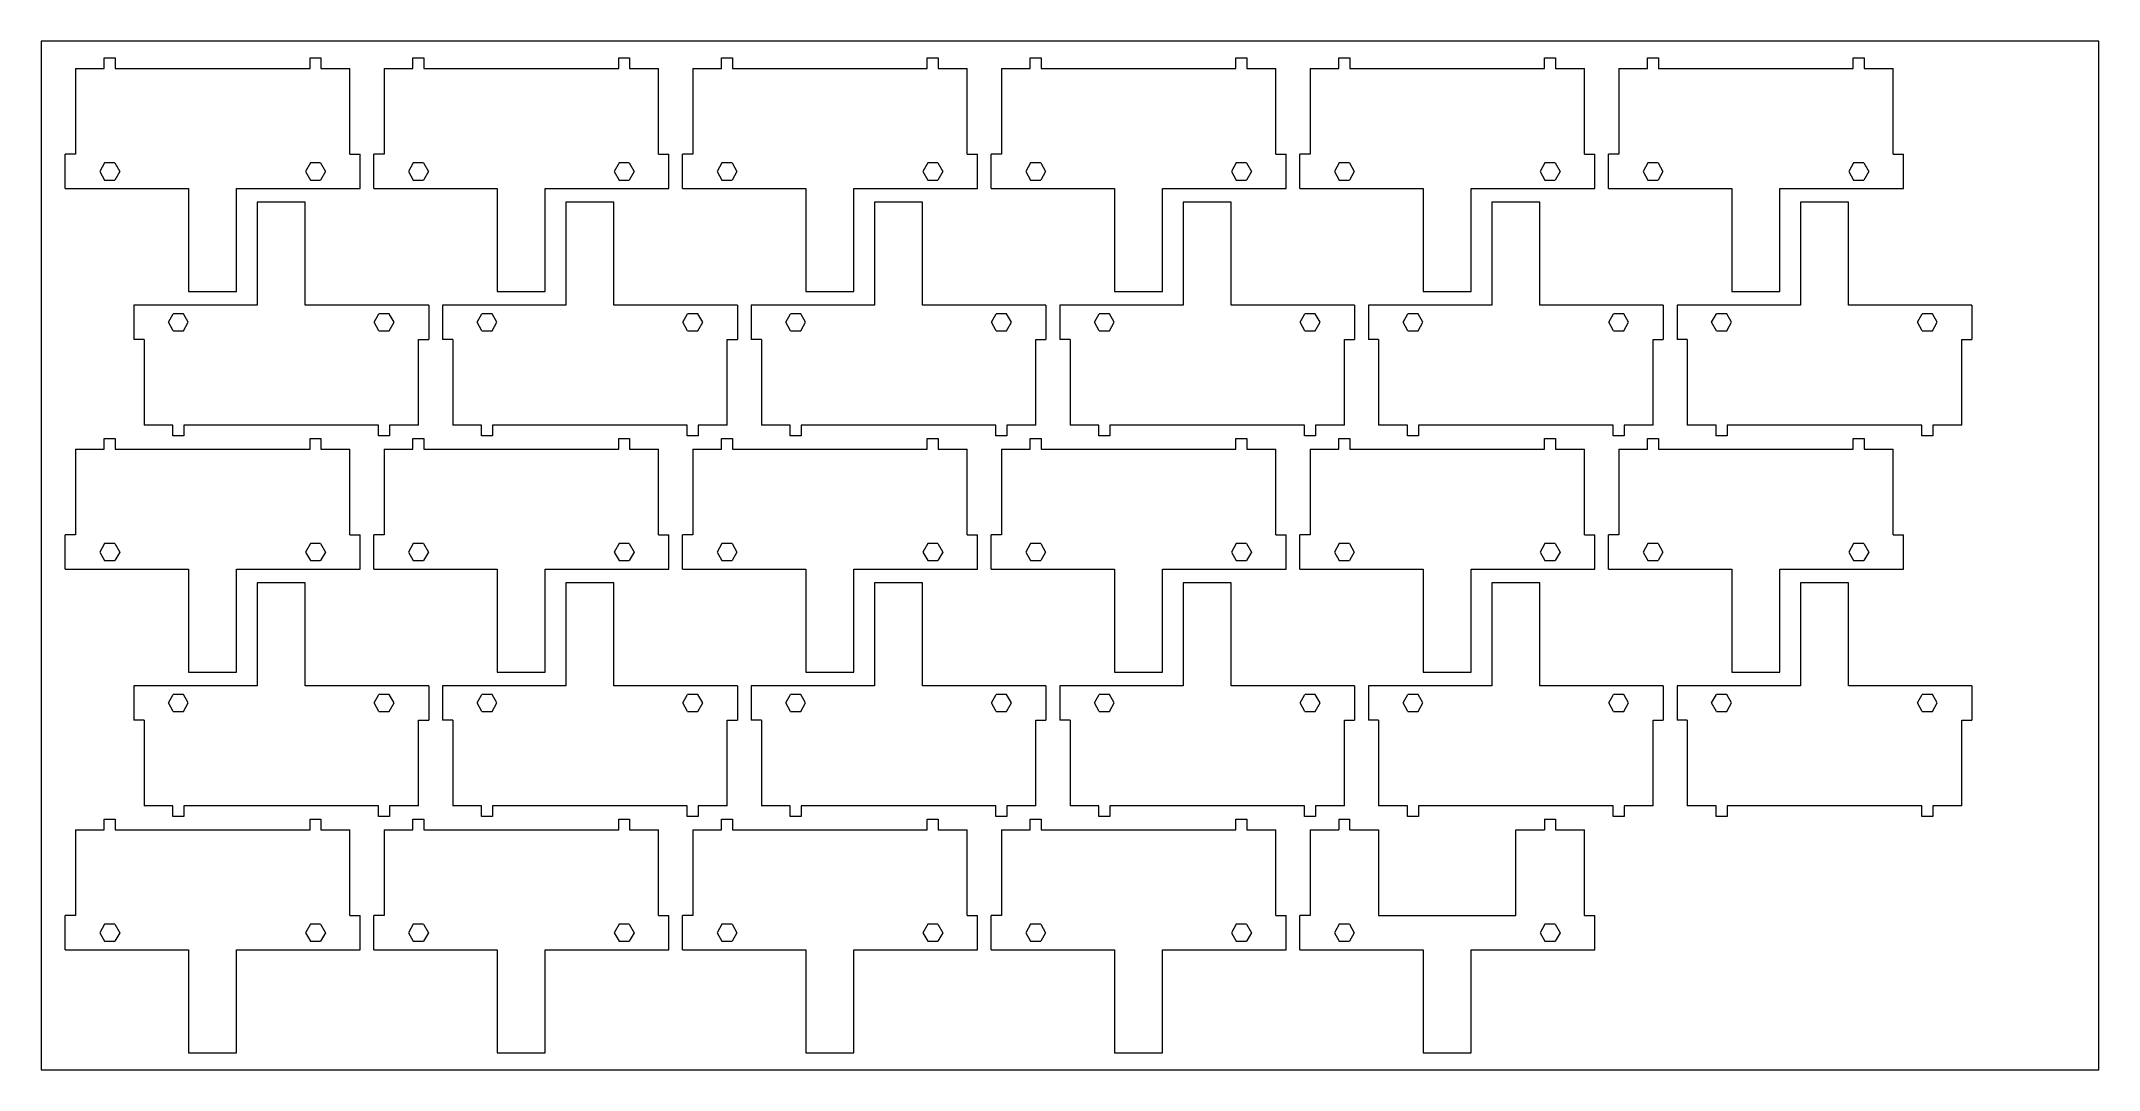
# Model space of a CAD drawing. Header units: millimetres. Extents: x 0 to 600, y 0 to 300.
import ezdxf

# ---------------------------------------------------------------- set-up
doc = ezdxf.new("R2010")
doc.units = ezdxf.units.MM
doc.layers.get('0').update_dxf_attribs({"linetype": 'CONTINUOUS', "lineweight": 0})

msp = doc.modelspace()

# ---------------------------------------------------------------- linework, layer by layer
for p, q in [((600, 300), (0, 300)), ((0, 300), (0, 0)), ((600, 0), (600, 300)), ((18.4, 295.1), (21.6, 295.1)), ((18.4, 292), (18.4, 295.1)), ((21.6, 295.1), (21.6, 292)), ((78.4, 295.1), (81.6, 295.1)), ((78.4, 292), (78.4, 295.1)), ((81.6, 295.1), (81.6, 292)), ((108.4, 295.1), (111.6, 295.1)), ((108.4, 292), (108.4, 295.1)), ((111.6, 295.1), (111.6, 292)), ((168.4, 295.1), (171.6, 295.1)), ((168.4, 292), (168.4, 295.1)), ((171.6, 295.1), (171.6, 292)), ((198.4, 295.1), (201.6, 295.1)), ((198.4, 292), (198.4, 295.1)), ((201.6, 295.1), (201.6, 292)), ((258.4, 295.1), (261.6, 295.1)), ((258.4, 292), (258.4, 295.1)), ((261.6, 295.1), (261.6, 292)), ((288.4, 295.1), (291.6, 295.1)), ((288.4, 292), (288.4, 295.1)), ((291.6, 295.1), (291.6, 292)), ((348.4, 295.1), (351.6, 295.1)), ((348.4, 292), (348.4, 295.1)), ((351.6, 295.1), (351.6, 292)), ((378.4, 295.1), (381.6, 295.1)), ((378.4, 292), (378.4, 295.1)), ((381.6, 295.1), (381.6, 292)), ((438.4, 295.1), (441.6, 295.1)), ((438.4, 292), (438.4, 295.1)), ((441.6, 295.1), (441.6, 292)), ((468.4, 295.1), (471.6, 295.1)), ((468.4, 292), (468.4, 295.1)), ((471.6, 295.1), (471.6, 292)), ((528.4, 295.1), (531.6, 295.1)), ((528.4, 292), (528.4, 295.1)), ((531.6, 295.1), (531.6, 292)), ((10, 292), (10, 267)), ((10, 292), (18.4, 292)), ((21.6, 292), (78.4, 292)), ((81.6, 292), (90, 292)), ((90, 267), (90, 292)), ((100, 292), (100, 267)), ((100, 292), (108.4, 292)), ((111.6, 292), (168.4, 292)), ((171.6, 292), (180, 292)), ((180, 267), (180, 292)), ((190, 292), (190, 267)), ((190, 292), (198.4, 292)), ((201.6, 292), (258.4, 292)), ((261.6, 292), (270, 292)), ((270, 267), (270, 292)), ((280, 292), (280, 267)), ((280, 292), (288.4, 292)), ((291.6, 292), (348.4, 292)), ((351.6, 292), (360, 292)), ((360, 267), (360, 292)), ((370, 292), (370, 267)), ((370, 292), (378.4, 292)), ((381.6, 292), (438.4, 292)), ((441.6, 292), (450, 292)), ((450, 267), (450, 292)), ((460, 292), (460, 267)), ((460, 292), (468.4, 292)), ((471.6, 292), (528.4, 292)), ((531.6, 292), (540, 292)), ((540, 267), (540, 292)), ((10, 267), (7, 267)), ((7, 257), (7, 267)), ((18.5, 264.5), (17.1, 262)), ((21.5, 264.5), (18.5, 264.5)), ((21.5, 264.5), (22.9, 262)), ((78.5, 264.5), (77.1, 262)), ((81.5, 264.5), (78.5, 264.5)), ((81.5, 264.5), (82.9, 262)), ((90, 267), (93, 267)), ((93, 257), (93, 267)), ((100, 267), (97, 267)), ((97, 257), (97, 267)), ((108.5, 264.5), (107.1, 262)), ((111.5, 264.5), (108.5, 264.5)), ((111.5, 264.5), (112.9, 262)), ((168.5, 264.5), (167.1, 262)), ((171.5, 264.5), (168.5, 264.5)), ((171.5, 264.5), (172.9, 262)), ((180, 267), (183, 267)), ((183, 257), (183, 267)), ((190, 267), (187, 267)), ((187, 257), (187, 267)), ((198.5, 264.5), (197.1, 262)), ((201.5, 264.5), (198.5, 264.5)), ((201.5, 264.5), (202.9, 262)), ((258.5, 264.5), (257.1, 262)), ((261.5, 264.5), (258.5, 264.5)), ((261.5, 264.5), (262.9, 262)), ((270, 267), (273, 267)), ((273, 257), (273, 267)), ((280, 267), (277, 267)), ((277, 257), (277, 267)), ((288.5, 264.5), (287.1, 262)), ((291.5, 264.5), (288.5, 264.5)), ((291.5, 264.5), (292.9, 262)), ((348.5, 264.5), (347.1, 262)), ((351.5, 264.5), (348.5, 264.5)), ((351.5, 264.5), (352.9, 262)), ((360, 267), (363, 267)), ((363, 257), (363, 267)), ((370, 267), (367, 267)), ((367, 257), (367, 267)), ((378.5, 264.5), (377.1, 262)), ((381.5, 264.5), (378.5, 264.5)), ((381.5, 264.5), (382.9, 262)), ((438.5, 264.5), (437.1, 262)), ((441.5, 264.5), (438.5, 264.5)), ((441.5, 264.5), (442.9, 262)), ((450, 267), (453, 267)), ((453, 257), (453, 267)), ((460, 267), (457, 267)), ((457, 257), (457, 267)), ((468.5, 264.5), (467.1, 262)), ((471.5, 264.5), (468.5, 264.5)), ((471.5, 264.5), (472.9, 262)), ((528.5, 264.5), (527.1, 262)), ((531.5, 264.5), (528.5, 264.5)), ((531.5, 264.5), (532.9, 262)), ((540, 267), (543, 267)), ((543, 257), (543, 267)), ((17.1, 262), (18.5, 259.5)), ((18.5, 259.5), (21.5, 259.5)), ((22.9, 262), (21.5, 259.5)), ((77.1, 262), (78.5, 259.5)), ((78.5, 259.5), (81.5, 259.5)), ((82.9, 262), (81.5, 259.5)), ((107.1, 262), (108.5, 259.5)), ((108.5, 259.5), (111.5, 259.5)), ((112.9, 262), (111.5, 259.5)), ((167.1, 262), (168.5, 259.5)), ((168.5, 259.5), (171.5, 259.5)), ((172.9, 262), (171.5, 259.5)), ((197.1, 262), (198.5, 259.5)), ((198.5, 259.5), (201.5, 259.5)), ((202.9, 262), (201.5, 259.5)), ((257.1, 262), (258.5, 259.5)), ((258.5, 259.5), (261.5, 259.5)), ((262.9, 262), (261.5, 259.5)), ((287.1, 262), (288.5, 259.5)), ((288.5, 259.5), (291.5, 259.5)), ((292.9, 262), (291.5, 259.5)), ((347.1, 262), (348.5, 259.5)), ((348.5, 259.5), (351.5, 259.5)), ((352.9, 262), (351.5, 259.5)), ((377.1, 262), (378.5, 259.5)), ((378.5, 259.5), (381.5, 259.5)), ((382.9, 262), (381.5, 259.5)), ((437.1, 262), (438.5, 259.5)), ((438.5, 259.5), (441.5, 259.5)), ((442.9, 262), (441.5, 259.5)), ((467.1, 262), (468.5, 259.5)), ((468.5, 259.5), (471.5, 259.5)), ((472.9, 262), (471.5, 259.5)), ((527.1, 262), (528.5, 259.5)), ((528.5, 259.5), (531.5, 259.5)), ((532.9, 262), (531.5, 259.5)), ((7, 257), (43, 257)), ((43, 257), (43, 227)), ((57, 257), (93, 257)), ((57, 227), (57, 257)), ((77, 253), (63, 253)), ((63, 253), (63, 223)), ((77, 223), (77, 253)), ((97, 257), (133, 257)), ((133, 257), (133, 227)), ((147, 257), (183, 257)), ((147, 227), (147, 257)), ((167, 253), (153, 253)), ((153, 253), (153, 223)), ((167, 223), (167, 253)), ((187, 257), (223, 257)), ((223, 257), (223, 227)), ((237, 257), (273, 257)), ((237, 227), (237, 257)), ((257, 253), (243, 253)), ((243, 253), (243, 223)), ((257, 223), (257, 253)), ((277, 257), (313, 257)), ((313, 257), (313, 227)), ((327, 257), (363, 257)), ((327, 227), (327, 257)), ((347, 253), (333, 253)), ((333, 253), (333, 223)), ((347, 223), (347, 253)), ((367, 257), (403, 257)), ((403, 257), (403, 227)), ((417, 257), (453, 257)), ((417, 227), (417, 257)), ((437, 253), (423, 253)), ((423, 253), (423, 223)), ((437, 223), (437, 253)), ((457, 257), (493, 257)), ((493, 257), (493, 227)), ((507, 257), (543, 257)), ((507, 227), (507, 257)), ((527, 253), (513, 253)), ((513, 253), (513, 223)), ((527, 223), (527, 253)), ((63, 223), (27, 223)), ((27, 223), (27, 213)), ((43, 227), (57, 227)), ((113, 223), (77, 223)), ((113, 223), (113, 213)), ((153, 223), (117, 223)), ((117, 223), (117, 213)), ((133, 227), (147, 227)), ((203, 223), (167, 223)), ((203, 223), (203, 213)), ((243, 223), (207, 223)), ((207, 223), (207, 213)), ((223, 227), (237, 227)), ((293, 223), (257, 223)), ((293, 223), (293, 213)), ((333, 223), (297, 223)), ((297, 223), (297, 213)), ((313, 227), (327, 227)), ((383, 223), (347, 223)), ((383, 223), (383, 213)), ((423, 223), (387, 223)), ((387, 223), (387, 213)), ((403, 227), (417, 227)), ((473, 223), (437, 223)), ((473, 223), (473, 213)), ((513, 223), (477, 223)), ((477, 223), (477, 213)), ((493, 227), (507, 227)), ((563, 223), (527, 223)), ((563, 223), (563, 213)), ((37.1, 218), (38.5, 220.5)), ((38.5, 215.5), (37.1, 218)), ((41.5, 220.5), (38.5, 220.5)), ((42.9, 218), (41.5, 220.5)), ((41.5, 215.5), (42.9, 218)), ((97.1, 218), (98.5, 220.5)), ((98.5, 215.5), (97.1, 218)), ((101.5, 220.5), (98.5, 220.5)), ((102.9, 218), (101.5, 220.5)), ((101.5, 215.5), (102.9, 218)), ((127.1, 218), (128.5, 220.5)), ((128.5, 215.5), (127.1, 218)), ((131.5, 220.5), (128.5, 220.5)), ((132.9, 218), (131.5, 220.5)), ((131.5, 215.5), (132.9, 218)), ((187.1, 218), (188.5, 220.5)), ((188.5, 215.5), (187.1, 218)), ((191.5, 220.5), (188.5, 220.5)), ((192.9, 218), (191.5, 220.5)), ((191.5, 215.5), (192.9, 218)), ((217.1, 218), (218.5, 220.5)), ((218.5, 215.5), (217.1, 218)), ((221.5, 220.5), (218.5, 220.5)), ((222.9, 218), (221.5, 220.5)), ((221.5, 215.5), (222.9, 218)), ((277.1, 218), (278.5, 220.5)), ((278.5, 215.5), (277.1, 218)), ((281.5, 220.5), (278.5, 220.5)), ((282.9, 218), (281.5, 220.5)), ((281.5, 215.5), (282.9, 218)), ((307.1, 218), (308.5, 220.5)), ((308.5, 215.5), (307.1, 218)), ((311.5, 220.5), (308.5, 220.5)), ((312.9, 218), (311.5, 220.5)), ((311.5, 215.5), (312.9, 218)), ((367.1, 218), (368.5, 220.5)), ((368.5, 215.5), (367.1, 218)), ((371.5, 220.5), (368.5, 220.5)), ((372.9, 218), (371.5, 220.5)), ((371.5, 215.5), (372.9, 218)), ((397.1, 218), (398.5, 220.5)), ((398.5, 215.5), (397.1, 218)), ((401.5, 220.5), (398.5, 220.5)), ((402.9, 218), (401.5, 220.5)), ((401.5, 215.5), (402.9, 218)), ((457.1, 218), (458.5, 220.5)), ((458.5, 215.5), (457.1, 218)), ((461.5, 220.5), (458.5, 220.5)), ((462.9, 218), (461.5, 220.5)), ((461.5, 215.5), (462.9, 218)), ((487.1, 218), (488.5, 220.5)), ((488.5, 215.5), (487.1, 218)), ((491.5, 220.5), (488.5, 220.5)), ((492.9, 218), (491.5, 220.5)), ((491.5, 215.5), (492.9, 218)), ((547.1, 218), (548.5, 220.5)), ((548.5, 215.5), (547.1, 218)), ((551.5, 220.5), (548.5, 220.5)), ((552.9, 218), (551.5, 220.5)), ((551.5, 215.5), (552.9, 218)), ((30, 213), (27, 213)), ((30, 213), (30, 188)), ((38.5, 215.5), (41.5, 215.5)), ((98.5, 215.5), (101.5, 215.5)), ((110, 188), (110, 213)), ((110, 213), (113, 213)), ((120, 213), (117, 213)), ((120, 213), (120, 188)), ((128.5, 215.5), (131.5, 215.5)), ((188.5, 215.5), (191.5, 215.5)), ((200, 188), (200, 213)), ((200, 213), (203, 213)), ((210, 213), (207, 213)), ((210, 213), (210, 188)), ((218.5, 215.5), (221.5, 215.5)), ((278.5, 215.5), (281.5, 215.5)), ((290, 188), (290, 213)), ((290, 213), (293, 213)), ((300, 213), (297, 213)), ((300, 213), (300, 188)), ((308.5, 215.5), (311.5, 215.5)), ((368.5, 215.5), (371.5, 215.5)), ((380, 188), (380, 213)), ((380, 213), (383, 213)), ((390, 213), (387, 213)), ((390, 213), (390, 188)), ((398.5, 215.5), (401.5, 215.5)), ((458.5, 215.5), (461.5, 215.5)), ((470, 188), (470, 213)), ((470, 213), (473, 213)), ((480, 213), (477, 213)), ((480, 213), (480, 188)), ((488.5, 215.5), (491.5, 215.5)), ((548.5, 215.5), (551.5, 215.5)), ((560, 188), (560, 213)), ((560, 213), (563, 213)), ((38.4, 188), (30, 188)), ((38.4, 184.9), (38.4, 188)), ((98.4, 188), (41.6, 188)), ((41.6, 188), (41.6, 184.9)), ((98.4, 184.9), (98.4, 188)), ((110, 188), (101.6, 188)), ((101.6, 188), (101.6, 184.9)), ((128.4, 188), (120, 188)), ((128.4, 184.9), (128.4, 188)), ((188.4, 188), (131.6, 188)), ((131.6, 188), (131.6, 184.9)), ((188.4, 184.9), (188.4, 188)), ((200, 188), (191.6, 188)), ((191.6, 188), (191.6, 184.9)), ((218.4, 188), (210, 188)), ((218.4, 184.9), (218.4, 188)), ((278.4, 188), (221.6, 188)), ((221.6, 188), (221.6, 184.9)), ((278.4, 184.9), (278.4, 188)), ((290, 188), (281.6, 188)), ((281.6, 188), (281.6, 184.9)), ((308.4, 188), (300, 188)), ((308.4, 184.9), (308.4, 188)), ((368.4, 188), (311.6, 188)), ((311.6, 188), (311.6, 184.9)), ((368.4, 184.9), (368.4, 188)), ((380, 188), (371.6, 188)), ((371.6, 188), (371.6, 184.9)), ((398.4, 188), (390, 188)), ((398.4, 184.9), (398.4, 188)), ((458.4, 188), (401.6, 188)), ((401.6, 188), (401.6, 184.9)), ((458.4, 184.9), (458.4, 188)), ((470, 188), (461.6, 188)), ((461.6, 188), (461.6, 184.9)), ((488.4, 188), (480, 188)), ((488.4, 184.9), (488.4, 188)), ((548.4, 188), (491.6, 188)), ((491.6, 188), (491.6, 184.9)), ((548.4, 184.9), (548.4, 188)), ((560, 188), (551.6, 188)), ((551.6, 188), (551.6, 184.9)), ((10, 181), (10, 156)), ((10, 181), (18.4, 181)), ((18.4, 184.1), (21.6, 184.1)), ((18.4, 181), (18.4, 184.1)), ((21.6, 184.1), (21.6, 181)), ((21.6, 181), (78.4, 181)), ((41.6, 184.9), (38.4, 184.9)), ((78.4, 184.1), (81.6, 184.1)), ((78.4, 181), (78.4, 184.1)), ((81.6, 184.1), (81.6, 181)), ((81.6, 181), (90, 181)), ((90, 156), (90, 181)), ((101.6, 184.9), (98.4, 184.9)), ((100, 181), (100, 156)), ((100, 181), (108.4, 181)), ((108.4, 184.1), (111.6, 184.1)), ((108.4, 181), (108.4, 184.1)), ((111.6, 184.1), (111.6, 181)), ((111.6, 181), (168.4, 181)), ((131.6, 184.9), (128.4, 184.9)), ((168.4, 184.1), (171.6, 184.1)), ((168.4, 181), (168.4, 184.1)), ((171.6, 184.1), (171.6, 181)), ((171.6, 181), (180, 181)), ((180, 156), (180, 181)), ((191.6, 184.9), (188.4, 184.9)), ((190, 181), (190, 156)), ((190, 181), (198.4, 181)), ((198.4, 184.1), (201.6, 184.1)), ((198.4, 181), (198.4, 184.1)), ((201.6, 184.1), (201.6, 181)), ((201.6, 181), (258.4, 181)), ((221.6, 184.9), (218.4, 184.9)), ((258.4, 184.1), (261.6, 184.1)), ((258.4, 181), (258.4, 184.1)), ((261.6, 184.1), (261.6, 181)), ((261.6, 181), (270, 181)), ((270, 156), (270, 181)), ((281.6, 184.9), (278.4, 184.9)), ((280, 181), (280, 156)), ((280, 181), (288.4, 181)), ((288.4, 184.1), (291.6, 184.1)), ((288.4, 181), (288.4, 184.1)), ((291.6, 184.1), (291.6, 181)), ((291.6, 181), (348.4, 181)), ((311.6, 184.9), (308.4, 184.9)), ((348.4, 184.1), (351.6, 184.1)), ((348.4, 181), (348.4, 184.1)), ((351.6, 184.1), (351.6, 181)), ((351.6, 181), (360, 181)), ((360, 156), (360, 181)), ((371.6, 184.9), (368.4, 184.9)), ((370, 181), (370, 156)), ((370, 181), (378.4, 181)), ((378.4, 184.1), (381.6, 184.1)), ((378.4, 181), (378.4, 184.1)), ((381.6, 184.1), (381.6, 181)), ((381.6, 181), (438.4, 181)), ((401.6, 184.9), (398.4, 184.9)), ((438.4, 184.1), (441.6, 184.1)), ((438.4, 181), (438.4, 184.1)), ((441.6, 184.1), (441.6, 181)), ((441.6, 181), (450, 181)), ((450, 156), (450, 181)), ((461.6, 184.9), (458.4, 184.9)), ((460, 181), (460, 156)), ((460, 181), (468.4, 181)), ((468.4, 184.1), (471.6, 184.1)), ((468.4, 181), (468.4, 184.1)), ((471.6, 184.1), (471.6, 181)), ((471.6, 181), (528.4, 181)), ((491.6, 184.9), (488.4, 184.9)), ((528.4, 184.1), (531.6, 184.1)), ((528.4, 181), (528.4, 184.1)), ((531.6, 184.1), (531.6, 181)), ((531.6, 181), (540, 181)), ((540, 156), (540, 181)), ((551.6, 184.9), (548.4, 184.9)), ((10, 156), (7, 156)), ((7, 146), (7, 156)), ((90, 156), (93, 156)), ((93, 146), (93, 156)), ((100, 156), (97, 156)), ((97, 146), (97, 156)), ((180, 156), (183, 156)), ((183, 146), (183, 156)), ((190, 156), (187, 156)), ((187, 146), (187, 156)), ((270, 156), (273, 156)), ((273, 146), (273, 156)), ((280, 156), (277, 156)), ((277, 146), (277, 156)), ((360, 156), (363, 156)), ((363, 146), (363, 156)), ((370, 156), (367, 156)), ((367, 146), (367, 156)), ((450, 156), (453, 156)), ((453, 146), (453, 156)), ((460, 156), (457, 156)), ((457, 146), (457, 156)), ((540, 156), (543, 156)), ((543, 146), (543, 156)), ((18.5, 153.5), (17.1, 151)), ((17.1, 151), (18.5, 148.5)), ((21.5, 153.5), (18.5, 153.5)), ((21.5, 153.5), (22.9, 151)), ((22.9, 151), (21.5, 148.5)), ((78.5, 153.5), (77.1, 151)), ((77.1, 151), (78.5, 148.5)), ((81.5, 153.5), (78.5, 153.5)), ((81.5, 153.5), (82.9, 151)), ((82.9, 151), (81.5, 148.5)), ((108.5, 153.5), (107.1, 151)), ((107.1, 151), (108.5, 148.5)), ((111.5, 153.5), (108.5, 153.5)), ((111.5, 153.5), (112.9, 151)), ((112.9, 151), (111.5, 148.5)), ((168.5, 153.5), (167.1, 151)), ((167.1, 151), (168.5, 148.5)), ((171.5, 153.5), (168.5, 153.5)), ((171.5, 153.5), (172.9, 151)), ((172.9, 151), (171.5, 148.5)), ((198.5, 153.5), (197.1, 151)), ((197.1, 151), (198.5, 148.5)), ((201.5, 153.5), (198.5, 153.5)), ((201.5, 153.5), (202.9, 151)), ((202.9, 151), (201.5, 148.5)), ((258.5, 153.5), (257.1, 151)), ((257.1, 151), (258.5, 148.5)), ((261.5, 153.5), (258.5, 153.5)), ((261.5, 153.5), (262.9, 151)), ((262.9, 151), (261.5, 148.5)), ((288.5, 153.5), (287.1, 151)), ((287.1, 151), (288.5, 148.5)), ((291.5, 153.5), (288.5, 153.5)), ((291.5, 153.5), (292.9, 151)), ((292.9, 151), (291.5, 148.5)), ((348.5, 153.5), (347.1, 151)), ((347.1, 151), (348.5, 148.5)), ((351.5, 153.5), (348.5, 153.5)), ((351.5, 153.5), (352.9, 151)), ((352.9, 151), (351.5, 148.5)), ((378.5, 153.5), (377.1, 151)), ((377.1, 151), (378.5, 148.5)), ((381.5, 153.5), (378.5, 153.5)), ((381.5, 153.5), (382.9, 151)), ((382.9, 151), (381.5, 148.5)), ((438.5, 153.5), (437.1, 151)), ((437.1, 151), (438.5, 148.5)), ((441.5, 153.5), (438.5, 153.5)), ((441.5, 153.5), (442.9, 151)), ((442.9, 151), (441.5, 148.5)), ((468.5, 153.5), (467.1, 151)), ((467.1, 151), (468.5, 148.5)), ((471.5, 153.5), (468.5, 153.5)), ((471.5, 153.5), (472.9, 151)), ((472.9, 151), (471.5, 148.5)), ((528.5, 153.5), (527.1, 151)), ((527.1, 151), (528.5, 148.5)), ((531.5, 153.5), (528.5, 153.5)), ((531.5, 153.5), (532.9, 151)), ((532.9, 151), (531.5, 148.5)), ((7, 146), (43, 146)), ((18.5, 148.5), (21.5, 148.5)), ((43, 146), (43, 116)), ((57, 146), (93, 146)), ((57, 116), (57, 146)), ((78.5, 148.5), (81.5, 148.5)), ((97, 146), (133, 146)), ((108.5, 148.5), (111.5, 148.5)), ((133, 146), (133, 116)), ((147, 146), (183, 146)), ((147, 116), (147, 146)), ((168.5, 148.5), (171.5, 148.5)), ((187, 146), (223, 146)), ((198.5, 148.5), (201.5, 148.5)), ((223, 146), (223, 116)), ((237, 146), (273, 146)), ((237, 116), (237, 146)), ((258.5, 148.5), (261.5, 148.5)), ((277, 146), (313, 146)), ((288.5, 148.5), (291.5, 148.5)), ((313, 146), (313, 116)), ((327, 146), (363, 146)), ((327, 116), (327, 146)), ((348.5, 148.5), (351.5, 148.5)), ((367, 146), (403, 146)), ((378.5, 148.5), (381.5, 148.5)), ((403, 146), (403, 116)), ((417, 146), (453, 146)), ((417, 116), (417, 146)), ((438.5, 148.5), (441.5, 148.5)), ((457, 146), (493, 146)), ((468.5, 148.5), (471.5, 148.5)), ((493, 146), (493, 116)), ((507, 146), (543, 146)), ((507, 116), (507, 146)), ((528.5, 148.5), (531.5, 148.5)), ((77, 142), (63, 142)), ((63, 142), (63, 112)), ((77, 112), (77, 142)), ((167, 142), (153, 142)), ((153, 142), (153, 112)), ((167, 112), (167, 142)), ((257, 142), (243, 142)), ((243, 142), (243, 112)), ((257, 112), (257, 142)), ((347, 142), (333, 142)), ((333, 142), (333, 112)), ((347, 112), (347, 142)), ((437, 142), (423, 142)), ((423, 142), (423, 112)), ((437, 112), (437, 142)), ((527, 142), (513, 142)), ((513, 142), (513, 112)), ((527, 112), (527, 142)), ((43, 116), (57, 116)), ((133, 116), (147, 116)), ((223, 116), (237, 116)), ((313, 116), (327, 116)), ((403, 116), (417, 116)), ((493, 116), (507, 116)), ((63, 112), (27, 112)), ((27, 112), (27, 102)), ((37.1, 107), (38.5, 109.5)), ((41.5, 109.5), (38.5, 109.5)), ((42.9, 107), (41.5, 109.5)), ((113, 112), (77, 112)), ((97.1, 107), (98.5, 109.5)), ((101.5, 109.5), (98.5, 109.5)), ((102.9, 107), (101.5, 109.5)), ((113, 112), (113, 102)), ((153, 112), (117, 112)), ((117, 112), (117, 102)), ((127.1, 107), (128.5, 109.5)), ((131.5, 109.5), (128.5, 109.5)), ((132.9, 107), (131.5, 109.5)), ((203, 112), (167, 112)), ((187.1, 107), (188.5, 109.5)), ((191.5, 109.5), (188.5, 109.5)), ((192.9, 107), (191.5, 109.5)), ((203, 112), (203, 102)), ((243, 112), (207, 112)), ((207, 112), (207, 102)), ((217.1, 107), (218.5, 109.5)), ((221.5, 109.5), (218.5, 109.5)), ((222.9, 107), (221.5, 109.5)), ((293, 112), (257, 112)), ((277.1, 107), (278.5, 109.5)), ((281.5, 109.5), (278.5, 109.5)), ((282.9, 107), (281.5, 109.5)), ((293, 112), (293, 102)), ((333, 112), (297, 112)), ((297, 112), (297, 102)), ((307.1, 107), (308.5, 109.5)), ((311.5, 109.5), (308.5, 109.5)), ((312.9, 107), (311.5, 109.5)), ((383, 112), (347, 112)), ((367.1, 107), (368.5, 109.5)), ((371.5, 109.5), (368.5, 109.5)), ((372.9, 107), (371.5, 109.5)), ((383, 112), (383, 102)), ((423, 112), (387, 112)), ((387, 112), (387, 102)), ((397.1, 107), (398.5, 109.5)), ((401.5, 109.5), (398.5, 109.5)), ((402.9, 107), (401.5, 109.5)), ((473, 112), (437, 112)), ((457.1, 107), (458.5, 109.5)), ((461.5, 109.5), (458.5, 109.5)), ((462.9, 107), (461.5, 109.5)), ((473, 112), (473, 102)), ((513, 112), (477, 112)), ((477, 112), (477, 102)), ((487.1, 107), (488.5, 109.5)), ((491.5, 109.5), (488.5, 109.5)), ((492.9, 107), (491.5, 109.5)), ((563, 112), (527, 112)), ((547.1, 107), (548.5, 109.5)), ((551.5, 109.5), (548.5, 109.5)), ((552.9, 107), (551.5, 109.5)), ((563, 112), (563, 102)), ((30, 102), (27, 102)), ((30, 102), (30, 77)), ((38.5, 104.5), (37.1, 107)), ((38.5, 104.5), (41.5, 104.5)), ((41.5, 104.5), (42.9, 107)), ((98.5, 104.5), (97.1, 107)), ((98.5, 104.5), (101.5, 104.5)), ((101.5, 104.5), (102.9, 107)), ((110, 77), (110, 102)), ((110, 102), (113, 102)), ((120, 102), (117, 102)), ((120, 102), (120, 77)), ((128.5, 104.5), (127.1, 107)), ((128.5, 104.5), (131.5, 104.5)), ((131.5, 104.5), (132.9, 107)), ((188.5, 104.5), (187.1, 107)), ((188.5, 104.5), (191.5, 104.5)), ((191.5, 104.5), (192.9, 107)), ((218.5, 104.5), (217.1, 107)), ((218.5, 104.5), (221.5, 104.5)), ((221.5, 104.5), (222.9, 107)), ((278.5, 104.5), (277.1, 107)), ((278.5, 104.5), (281.5, 104.5)), ((281.5, 104.5), (282.9, 107)), ((290, 77), (290, 102)), ((290, 102), (293, 102)), ((300, 102), (297, 102)), ((300, 102), (300, 77)), ((308.5, 104.5), (307.1, 107)), ((308.5, 104.5), (311.5, 104.5)), ((311.5, 104.5), (312.9, 107)), ((368.5, 104.5), (367.1, 107)), ((368.5, 104.5), (371.5, 104.5)), ((371.5, 104.5), (372.9, 107)), ((380, 77), (380, 102)), ((380, 102), (383, 102)), ((390, 102), (387, 102)), ((390, 102), (390, 77)), ((398.5, 104.5), (397.1, 107)), ((398.5, 104.5), (401.5, 104.5)), ((401.5, 104.5), (402.9, 107)), ((458.5, 104.5), (457.1, 107)), ((458.5, 104.5), (461.5, 104.5)), ((461.5, 104.5), (462.9, 107)), ((470, 77), (470, 102)), ((470, 102), (473, 102)), ((480, 102), (477, 102)), ((480, 102), (480, 77)), ((488.5, 104.5), (487.1, 107)), ((488.5, 104.5), (491.5, 104.5)), ((491.5, 104.5), (492.9, 107)), ((548.5, 104.5), (547.1, 107)), ((548.5, 104.5), (551.5, 104.5)), ((551.5, 104.5), (552.9, 107)), ((560, 77), (560, 102)), ((560, 102), (563, 102)), ((200, 77), (200, 102)), ((200, 102), (203, 102)), ((210, 102), (207, 102)), ((210, 102), (210, 77)), ((18.4, 73.1), (21.6, 73.1)), ((18.4, 70), (18.4, 73.1)), ((21.6, 73.1), (21.6, 70)), ((38.4, 77), (30, 77)), ((38.4, 73.9), (38.4, 77)), ((41.6, 73.9), (38.4, 73.9)), ((98.4, 77), (41.6, 77)), ((41.6, 77), (41.6, 73.9)), ((78.4, 73.1), (81.6, 73.1)), ((78.4, 70), (78.4, 73.1)), ((81.6, 73.1), (81.6, 70)), ((98.4, 73.9), (98.4, 77)), ((101.6, 73.9), (98.4, 73.9)), ((110, 77), (101.6, 77)), ((101.6, 77), (101.6, 73.9)), ((108.4, 73.1), (111.6, 73.1)), ((108.4, 70), (108.4, 73.1)), ((111.6, 73.1), (111.6, 70)), ((128.4, 77), (120, 77)), ((128.4, 73.9), (128.4, 77)), ((131.6, 73.9), (128.4, 73.9)), ((188.4, 77), (131.6, 77)), ((131.6, 77), (131.6, 73.9)), ((168.4, 73.1), (171.6, 73.1)), ((168.4, 70), (168.4, 73.1)), ((171.6, 73.1), (171.6, 70)), ((188.4, 73.9), (188.4, 77)), ((191.6, 73.9), (188.4, 73.9)), ((200, 77), (191.6, 77)), ((191.6, 77), (191.6, 73.9)), ((198.4, 73.1), (201.6, 73.1)), ((198.4, 70), (198.4, 73.1)), ((201.6, 73.1), (201.6, 70)), ((218.4, 77), (210, 77)), ((218.4, 73.9), (218.4, 77)), ((221.6, 73.9), (218.4, 73.9)), ((278.4, 77), (221.6, 77)), ((221.6, 77), (221.6, 73.9)), ((258.4, 73.1), (261.6, 73.1)), ((258.4, 70), (258.4, 73.1)), ((261.6, 73.1), (261.6, 70)), ((278.4, 73.9), (278.4, 77)), ((281.6, 73.9), (278.4, 73.9)), ((290, 77), (281.6, 77)), ((281.6, 77), (281.6, 73.9)), ((288.4, 73.1), (291.6, 73.1)), ((288.4, 70), (288.4, 73.1)), ((291.6, 73.1), (291.6, 70)), ((308.4, 77), (300, 77)), ((308.4, 73.9), (308.4, 77)), ((311.6, 73.9), (308.4, 73.9)), ((368.4, 77), (311.6, 77)), ((311.6, 77), (311.6, 73.9)), ((348.4, 73.1), (351.6, 73.1)), ((348.4, 70), (348.4, 73.1)), ((351.6, 73.1), (351.6, 70)), ((368.4, 73.9), (368.4, 77)), ((371.6, 73.9), (368.4, 73.9)), ((380, 77), (371.6, 77)), ((371.6, 77), (371.6, 73.9)), ((378.4, 73.1), (381.6, 73.1)), ((378.4, 73.1), (378.4, 70)), ((381.6, 70), (381.6, 73.1)), ((398.4, 77), (390, 77)), ((398.4, 73.9), (398.4, 77)), ((401.6, 73.9), (398.4, 73.9)), ((458.4, 77), (401.6, 77)), ((401.6, 77), (401.6, 73.9)), ((438.4, 73.1), (441.6, 73.1)), ((438.4, 73.1), (438.4, 70)), ((441.6, 73.1), (441.6, 70)), ((458.4, 73.9), (458.4, 77)), ((461.6, 73.9), (458.4, 73.9)), ((470, 77), (461.6, 77)), ((461.6, 77), (461.6, 73.9)), ((488.4, 77), (480, 77)), ((488.4, 73.9), (488.4, 77)), ((491.6, 73.9), (488.4, 73.9)), ((548.4, 77), (491.6, 77)), ((491.6, 77), (491.6, 73.9)), ((548.4, 73.9), (548.4, 77)), ((551.6, 73.9), (548.4, 73.9)), ((560, 77), (551.6, 77)), ((551.6, 77), (551.6, 73.9)), ((10, 70), (10, 45)), ((10, 70), (18.4, 70)), ((21.6, 70), (78.4, 70)), ((81.6, 70), (90, 70)), ((90, 45), (90, 70)), ((100, 70), (100, 45)), ((100, 70), (108.4, 70)), ((111.6, 70), (168.4, 70)), ((171.6, 70), (180, 70)), ((180, 45), (180, 70)), ((190, 70), (190, 45)), ((190, 70), (198.4, 70)), ((201.6, 70), (258.4, 70)), ((261.6, 70), (270, 70)), ((270, 45), (270, 70)), ((280, 70), (280, 45)), ((280, 70), (288.4, 70)), ((291.6, 70), (348.4, 70)), ((351.6, 70), (360, 70)), ((360, 45), (360, 70)), ((370, 70), (370, 45)), ((370, 70), (378.4, 70)), ((381.6, 70), (390, 70)), ((390, 70), (390, 45)), ((430, 45), (430, 70)), ((430, 70), (438.4, 70)), ((441.6, 70), (450, 70)), ((450, 45), (450, 70)), ((10, 45), (7, 45)), ((7, 35), (7, 45)), ((18.5, 42.5), (17.1, 40)), ((21.5, 42.5), (18.5, 42.5)), ((21.5, 42.5), (22.9, 40)), ((78.5, 42.5), (77.1, 40)), ((81.5, 42.5), (78.5, 42.5)), ((81.5, 42.5), (82.9, 40)), ((90, 45), (93, 45)), ((93, 35), (93, 45)), ((100, 45), (97, 45)), ((97, 35), (97, 45)), ((108.5, 42.5), (107.1, 40)), ((111.5, 42.5), (108.5, 42.5)), ((111.5, 42.5), (112.9, 40)), ((168.5, 42.5), (167.1, 40)), ((171.5, 42.5), (168.5, 42.5)), ((171.5, 42.5), (172.9, 40)), ((180, 45), (183, 45)), ((183, 35), (183, 45)), ((190, 45), (187, 45)), ((187, 35), (187, 45)), ((198.5, 42.5), (197.1, 40)), ((201.5, 42.5), (198.5, 42.5)), ((201.5, 42.5), (202.9, 40)), ((258.5, 42.5), (257.1, 40)), ((261.5, 42.5), (258.5, 42.5)), ((261.5, 42.5), (262.9, 40)), ((270, 45), (273, 45)), ((273, 35), (273, 45)), ((280, 45), (277, 45)), ((277, 35), (277, 45)), ((288.5, 42.5), (287.1, 40)), ((291.5, 42.5), (288.5, 42.5)), ((291.5, 42.5), (292.9, 40)), ((348.5, 42.5), (347.1, 40)), ((351.5, 42.5), (348.5, 42.5)), ((351.5, 42.5), (352.9, 40)), ((360, 45), (363, 45)), ((363, 35), (363, 45)), ((370, 45), (367, 45)), ((367, 35), (367, 45)), ((378.5, 42.5), (377.1, 40)), ((381.5, 42.5), (378.5, 42.5)), ((381.5, 42.5), (382.9, 40)), ((390, 45), (430, 45)), ((438.5, 42.5), (437.1, 40)), ((441.5, 42.5), (438.5, 42.5)), ((441.5, 42.5), (442.9, 40)), ((450, 45), (453, 45)), ((453, 35), (453, 45)), ((17.1, 40), (18.5, 37.5)), ((18.5, 37.5), (21.5, 37.5)), ((22.9, 40), (21.5, 37.5)), ((77.1, 40), (78.5, 37.5)), ((78.5, 37.5), (81.5, 37.5)), ((82.9, 40), (81.5, 37.5)), ((107.1, 40), (108.5, 37.5)), ((108.5, 37.5), (111.5, 37.5)), ((112.9, 40), (111.5, 37.5)), ((167.1, 40), (168.5, 37.5)), ((168.5, 37.5), (171.5, 37.5)), ((172.9, 40), (171.5, 37.5)), ((197.1, 40), (198.5, 37.5)), ((198.5, 37.5), (201.5, 37.5)), ((202.9, 40), (201.5, 37.5)), ((257.1, 40), (258.5, 37.5)), ((258.5, 37.5), (261.5, 37.5)), ((262.9, 40), (261.5, 37.5)), ((287.1, 40), (288.5, 37.5)), ((288.5, 37.5), (291.5, 37.5)), ((292.9, 40), (291.5, 37.5)), ((347.1, 40), (348.5, 37.5)), ((348.5, 37.5), (351.5, 37.5)), ((352.9, 40), (351.5, 37.5)), ((377.1, 40), (378.5, 37.5)), ((378.5, 37.5), (381.5, 37.5)), ((382.9, 40), (381.5, 37.5)), ((437.1, 40), (438.5, 37.5)), ((438.5, 37.5), (441.5, 37.5)), ((442.9, 40), (441.5, 37.5)), ((7, 35), (43, 35)), ((43, 35), (43, 5)), ((57, 35), (93, 35)), ((57, 5), (57, 35)), ((97, 35), (133, 35)), ((133, 35), (133, 5)), ((147, 35), (183, 35)), ((147, 5), (147, 35)), ((187, 35), (223, 35)), ((223, 35), (223, 5)), ((237, 35), (273, 35)), ((237, 5), (237, 35)), ((277, 35), (313, 35)), ((313, 35), (313, 5)), ((327, 35), (363, 35)), ((327, 5), (327, 35)), ((367, 35), (403, 35)), ((403, 35), (403, 5)), ((417, 35), (453, 35)), ((417, 5), (417, 35)), ((0, 0), (600, 0)), ((43, 5), (57, 5)), ((133, 5), (147, 5)), ((223, 5), (237, 5)), ((313, 5), (327, 5)), ((403, 5), (417, 5))]:
    msp.add_line(p, q)

doc.saveas('drawing.dxf')
